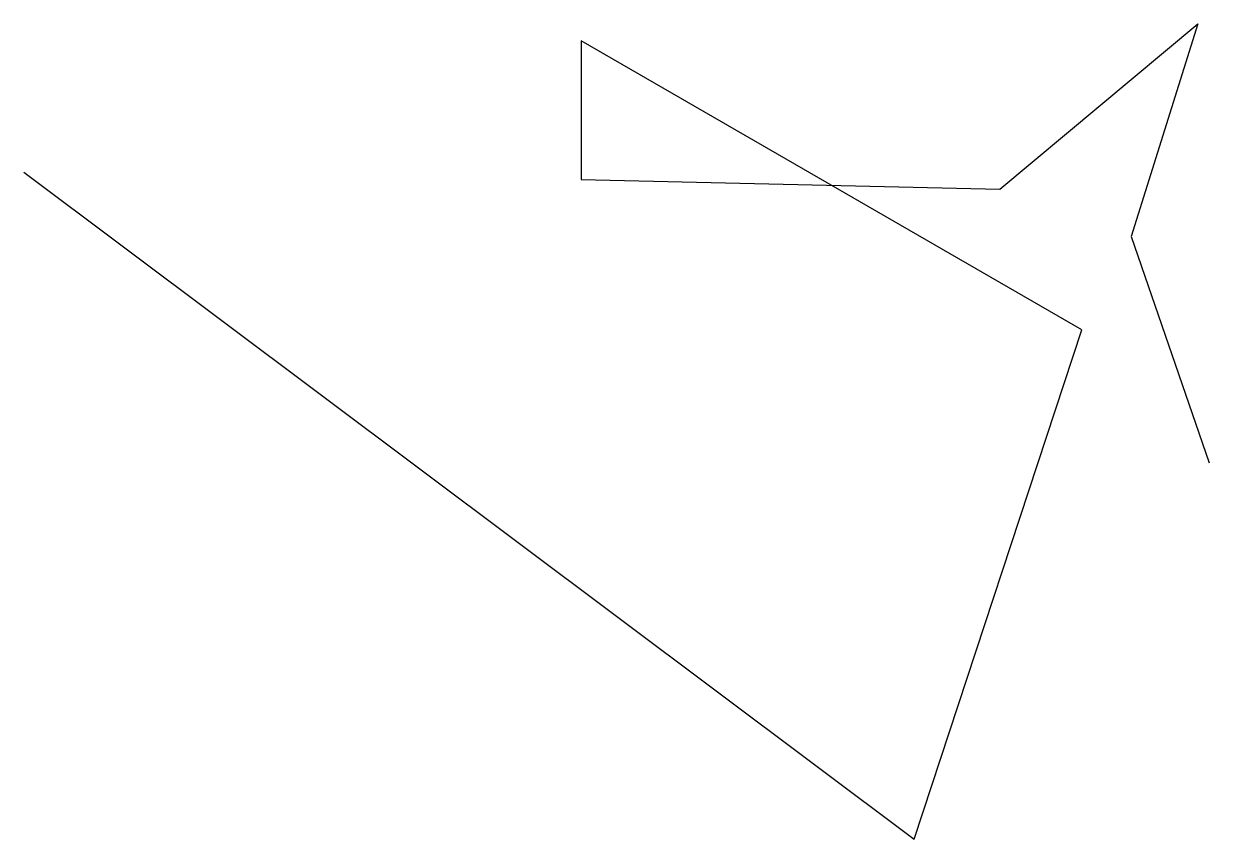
# Model space of a CAD drawing. Header units: millimetres. Extents: x 2042 to 3951, y 1006 to 2319.
import ezdxf

# ---------------------------------------------------------------- set-up
doc = ezdxf.new("R2010")
doc.units = ezdxf.units.MM

msp = doc.modelspace()

# ---------------------------------------------------------------- linework, layer by layer
msp.add_lwpolyline([(2042.5, 2080.4), (3475.8, 1006), (3745.4, 1826.4), (2939.8, 2291.6), (2939.8, 2068.2), (3613.7, 2052.9), (3932.2, 2319.2), (3825, 1976.4), (3950.6, 1612.1)])

doc.saveas('drawing.dxf')
